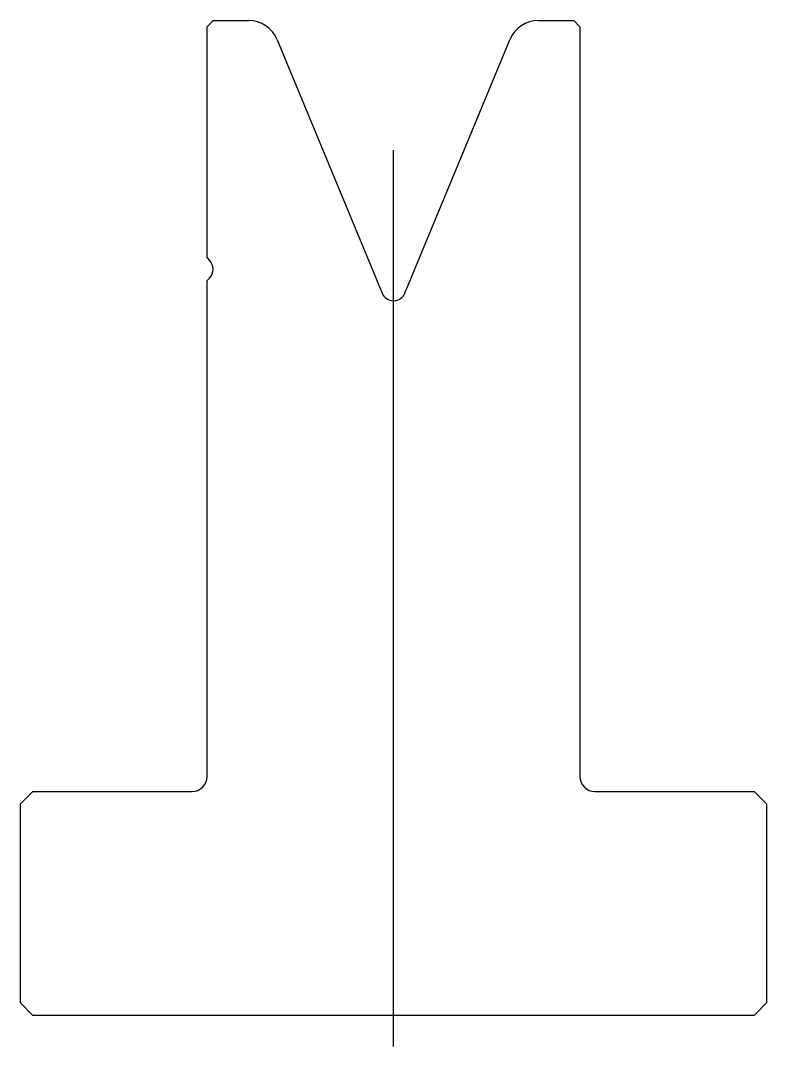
# Model space of a CAD drawing. Header units: metres. Extents: x -28.2 to 31.8, y -36.9 to 45.6.
import ezdxf

# ---------------------------------------------------------------- set-up
doc = ezdxf.new("R2010")
doc.units = ezdxf.units.M

msp = doc.modelspace()

# ---------------------------------------------------------------- linework, layer by layer
for p, q in [((-12.685702, 45.601385), (-13.185702, 45.101385)), ((-12.685702, 45.601385), (-9.856149, 45.601385)), ((13.484744, 45.601385), (16.314298, 45.601385)), ((16.814298, 45.101385), (16.314298, 45.601385)), ((-13.185702, 26.515599), (-13.185702, 45.101385)), ((16.814298, 45.101385), (16.814298, -15.198615)), ((-7.54645, 44.058094), (0.890418, 23.689692)), ((2.738177, 23.689692), (11.175045, 44.058094)), ((1.814298, -36.898615), (1.814298, 35.177026)), ((-13.185702, 26.515599), (-12.978595, 26.308492)), ((-12.978595, 24.894279), (-13.185702, 24.687172)), ((-13.185702, -15.198615), (-13.185702, 24.687172)), ((-27.185702, -16.398615), (-28.185702, -17.398615)), ((-27.185702, -16.398615), (-14.385702, -16.398615)), ((18.014298, -16.398615), (30.814298, -16.398615)), ((31.814298, -17.398615), (30.814298, -16.398615)), ((-28.185702, -33.398615), (-28.185702, -17.398615)), ((31.814298, -17.398615), (31.814298, -33.398615)), ((-28.185702, -33.398615), (-27.185702, -34.398615)), ((30.814298, -34.398615), (31.814298, -33.398615)), ((30.814298, -34.398615), (-27.185702, -34.398615))]:
    msp.add_line(p, q)
for centre, radius, start, end in [((-9.856149, 43.101385), 2.5, 22.5, 90), ((13.484744, 43.101385), 2.5, 90, 157.5), ((-13.685702, 25.601385), 1, 315, 45), ((1.814298, 24.072376), 1, 202.5, 337.5), ((-14.385702, -15.198615), 1.2, 270, 0), ((18.014298, -15.198615), 1.2, 180, 270)]:
    msp.add_arc(centre, radius, start, end)

doc.saveas('drawing.dxf')
